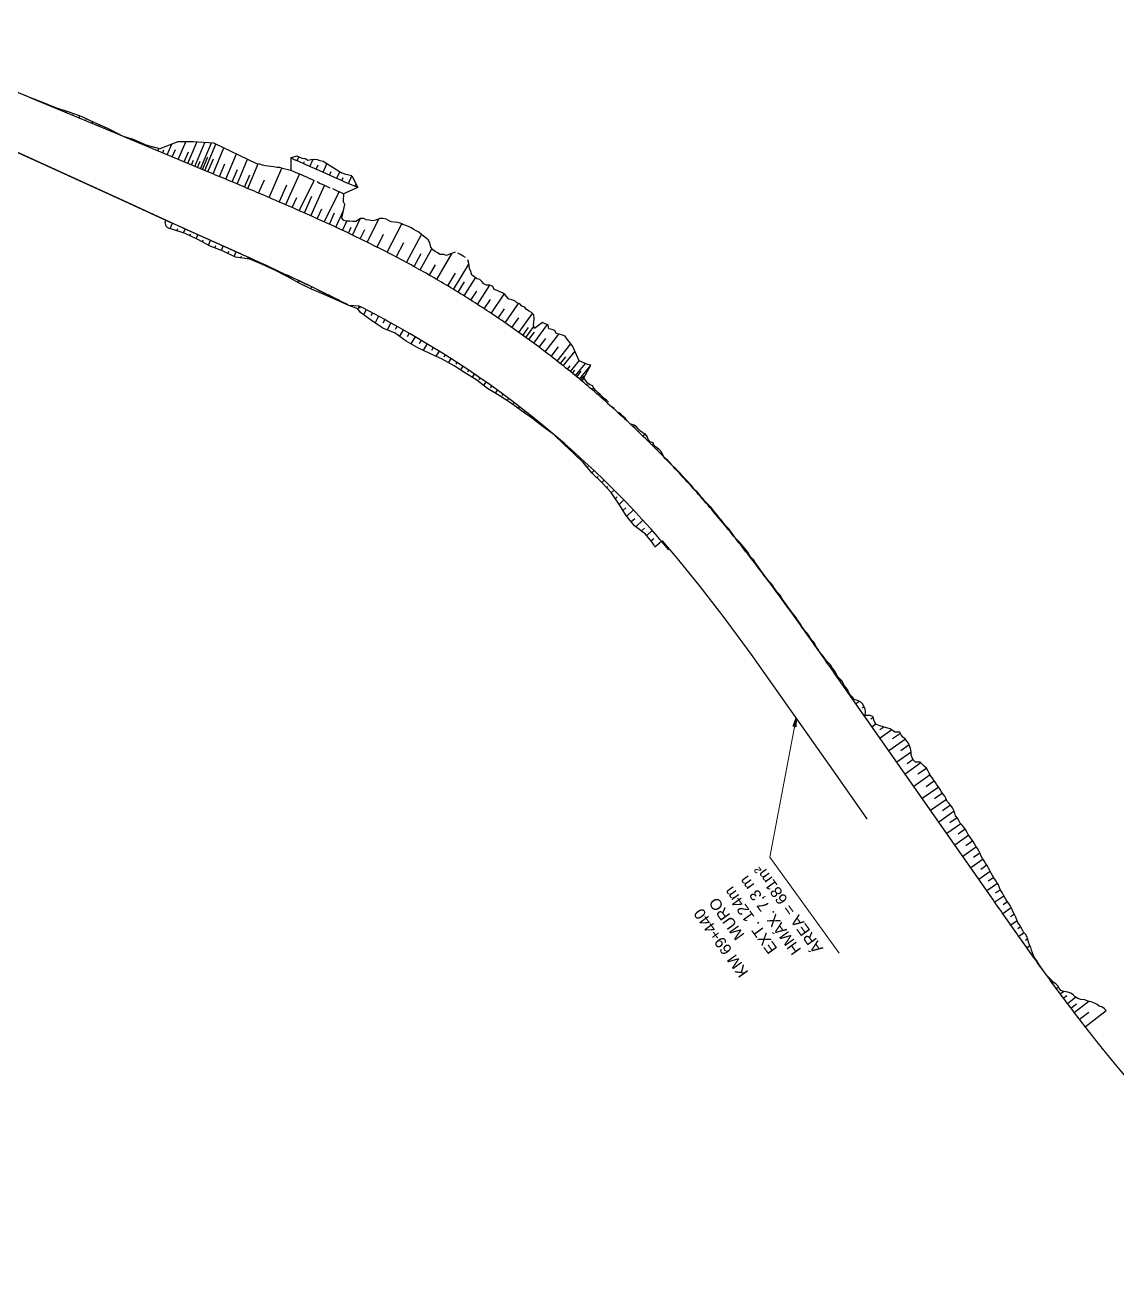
# Model space of a CAD drawing. Header units: metres. Extents: x 288738 to 324331, y 7399322 to 7465117.
# Drawn here: x 303138 to 303528.5, y 7440361.6 to 7440809 of the extents above; entities that cross this region are included whole.
import ezdxf

# ---------------------------------------------------------------- set-up
doc = ezdxf.new("R2010")
doc.units = ezdxf.units.M
doc.header["$LTSCALE"] = 10
for name, color, linetype in [('F-HZ-ATERRO-OFFSET', 110, 'Continuous'), ('F-HZ-ATERRO-TALUDE', 110, 'Continuous'), ('F-HZ-CORREDOR-FEAT', 2, 'Continuous'), ('F-HZ-MUROS', 210, 'Continuous'), ('F-HZ-PIANO-CORTE', 10, 'Continuous'), ('F-HZ-TALUDE', 2, 'Continuous')]:
    doc.layers.add(name, color=color, linetype=linetype)
doc.layers.add('U-HZ-TEXTO-MUROS', color=2, linetype='Continuous', lineweight=0)
doc.styles.add('ARIAL', font='arial.ttf')
doc.styles.add('DIM', font='arial.ttf', dxfattribs={"width": 0.8})
doc.dimstyles.new('U-1_2000', dxfattribs={"dimscale": 2, "dimtxt": 1.5, "dimasz": 0.75, "dimexe": 0.75, "dimexo": 0.75, "dimgap": 0.25, "dimtad": 1, "dimzin": 4, "dimtxsty": 'DIM', "dimblk": 'ARCHTICK', "dimcen": 0.7, "dimdle": 0.75, "dimclrd": 256, "dimclre": 256, "dimclrt": 256, "dimaunit": 1, "dimadec": 3, "dimazin": 2, "dimtfac": 1, "dimtofl": 0, "dimtmove": 0, "dimatfit": 3, "dimldrblk": 'CLOSEDBLANK', "dimfxl": 0, "dimtolj": 1, "dimtzin": 0, "dimlwd": -1, "dimlwe": -1, "dimarcsym": 0})

# ---------------------------------------------------------------- blocks, each defined once
blk = doc.blocks.new('_ArchTick')
at = {"color": 0, "linetype": 'ByBlock', "const_width": 0.15}
blk.add_lwpolyline([(-0.5, -0.5), (0.5, 0.5)], dxfattribs=at)

msp = doc.modelspace()

# ---------------------------------------------------------------- linework, layer by layer
at = {"layer": 'F-HZ-ATERRO-OFFSET', "color": 2, "linetype": 'Continuous', "lineweight": -3}
msp.add_lwpolyline([(303327.226, 7440662.318), (303323.33, 7440665.208), (303319.459, 7440668.116), (303318.654, 7440668.73), (303315.487, 7440670.89), (303311.595, 7440673.755), (303307.516, 7440676.365), (303303.393, 7440678.898), (303299.57, 7440681.841), (303295.488, 7440684.414), (303291.445, 7440687.038), (303287.221, 7440689.378), (303282.799, 7440691.386), (303278.459, 7440693.494), (303274.264, 7440695.826), (303270.379, 7440698.695), (303265.904, 7440700.528), (303265.232, 7440700.935), (303261.891, 7440703.206), (303257.928, 7440706.032), (303257.033, 7440707.398), (303253.816, 7440708.623)], dxfattribs=at)
at = {"layer": 'F-HZ-ATERRO-TALUDE', "linetype": 'Continuous', "lineweight": -3}
for p, q in [((303178.557, 7440766.79), (303178.635, 7440766.976)), ((303192.799, 7440760.848), (303195.436, 7440767.169)), ((303196.238, 7440759.413), (303199.439, 7440767.086)), ((303198.75, 7440758.366), (303202.313, 7440766.907)), ((303200.783, 7440757.518), (303204.639, 7440766.762)), ((303180.863, 7440765.827), (303180.996, 7440766.144)), ((303183.156, 7440764.871), (303183.27, 7440765.145)), ((303185.446, 7440763.916), (303185.793, 7440764.748)), ((303187.211, 7440763.179), (303187.673, 7440764.286)), ((303188.871, 7440762.487), (303190.463, 7440766.303)), ((303190.612, 7440761.76), (303191.74, 7440764.464)), ((303194.928, 7440759.96), (303196.432, 7440763.565)), ((303202.294, 7440756.887), (303206.24, 7440766.346)), ((303205.212, 7440755.67), (303209.095, 7440764.977)), ((303209.786, 7440753.76), (303213.577, 7440762.827)), ((303197.494, 7440758.89), (303198.227, 7440760.647)), ((303199.669, 7440757.982), (303200.591, 7440760.192)), ((303201.473, 7440757.23), (303203.38, 7440761.803)), ((303203.402, 7440756.425), (303205.365, 7440761.13)), ((303207.501, 7440754.715), (303209.427, 7440759.329)), ((303213.87, 7440752.049), (303217.586, 7440760.905)), ((303217.709, 7440750.434), (303221.422, 7440759.238)), ((303225.329, 7440747.197), (303229.824, 7440757.696)), ((303235.269, 7440760.338), (303235.891, 7440761.777)), ((303237.563, 7440759.344), (303237.92, 7440760.165)), ((303239.854, 7440758.344), (303240.896, 7440760.722)), ((303242.143, 7440757.338), (303242.823, 7440758.879)), ((303244.587, 7440756.281), (303245.932, 7440759.281)), ((303212.08, 7440752.8), (303213.972, 7440757.315)), ((303216.479, 7440750.953), (303218.342, 7440755.378)), ((303221.542, 7440748.812), (303223.575, 7440753.599)), ((303231.235, 7440744.748), (303236.116, 7440755.627)), ((303236.114, 7440742.672), (303241.38, 7440753.324)), ((303246.874, 7440755.238), (303247.506, 7440756.534)), ((303249.408, 7440754.089), (303250.514, 7440756.327)), ((303251.266, 7440753.244), (303251.812, 7440754.439)), ((303253.638, 7440752.218), (303254.89, 7440755.008)), ((303228.994, 7440745.749), (303231.657, 7440751.738)), ((303240.157, 7440740.709), (303245.037, 7440751.589)), ((303245.036, 7440738.634), (303250.301, 7440749.286)), ((303255.926, 7440751.176), (303256.356, 7440752.058)), ((303233.617, 7440743.898), (303235.235, 7440747.217)), ((303237.915, 7440741.711), (303240.579, 7440747.699)), ((303242.538, 7440739.859), (303244.156, 7440743.179)), ((303246.836, 7440737.672), (303248.712, 7440741.707)), ((303249.098, 7440736.623), (303251.857, 7440742.541)), ((303251.543, 7440735.477), (303253.102, 7440738.782)), ((303253.62, 7440734.492), (303254.608, 7440736.566)), ((303255.05, 7440733.808), (303257.828, 7440739.595)), ((303257.882, 7440732.438), (303259.5, 7440735.757)), ((303260.38, 7440731.212), (303264.486, 7440739.519)), ((303267.469, 7440727.634), (303272.721, 7440737.817)), ((303263.873, 7440729.467), (303266.215, 7440734.11)), ((303270.75, 7440725.924), (303273.479, 7440731.107)), ((303274.394, 7440723.982), (303279.799, 7440733.998)), ((303277.101, 7440722.507), (303279.667, 7440727.175)), ((303279.245, 7440721.319), (303283.484, 7440728.914)), ((303285.282, 7440717.876), (303290.757, 7440727.276)), ((303282.621, 7440719.412), (303284.748, 7440723.132)), ((303291.236, 7440714.335), (303296.76, 7440723.432)), ((303289.157, 7440715.622), (303291.922, 7440720.123)), ((303295.007, 7440712.015), (303299.059, 7440718.517)), ((303292.928, 7440713.302), (303295.202, 7440717.005)), ((303297.462, 7440710.472), (303299.523, 7440713.721)), ((303299.826, 7440708.961), (303304.255, 7440715.836)), ((303255.046, 7440708.543, 742.392), (303254.88, 7440708.218, 742.149)), ((303302.232, 7440707.397), (303304.408, 7440710.719)), ((303304.745, 7440705.737), (303309.38, 7440712.691)), ((303309.716, 7440702.367), (303314.531, 7440709.35)), ((303257.54, 7440708.382, 742.394), (303257.033, 7440707.398, 741.656)), ((303257.816, 7440708.238, 742.389), (303257.522, 7440707.669, 741.962)), ((303260.029, 7440707.075, 742.349), (303259.059, 7440705.226, 740.956)), ((303262.24, 7440705.907, 742.308), (303261.67, 7440704.838, 741.501)), ((303264.443, 7440704.726, 742.268), (303263.156, 7440702.346, 740.464)), ((303307.232, 7440704.065), (303309.482, 7440707.383)), ((303312.13, 7440700.688), (303314.555, 7440704.146)), ((303314.594, 7440698.946), (303319.447, 7440705.751)), ((303266.643, 7440703.538, 742.227), (303265.93, 7440702.242, 741.241)), ((303268.831, 7440702.329, 742.187), (303267.467, 7440699.888, 740.322)), ((303271.017, 7440701.116, 742.147), (303270.399, 7440700.028, 741.313)), ((303273.193, 7440699.884, 742.107), (303271.87, 7440697.594, 740.343)), ((303316.059, 7440697.896), (303318.064, 7440700.68)), ((303317.144, 7440697.112), (303319.979, 7440701.019)), ((303319.9, 7440695.093), (303324.823, 7440701.752)), ((303275.365, 7440698.646, 742.067), (303274.621, 7440697.379, 741.087)), ((303277.525, 7440697.388, 742.027), (303276.014, 7440694.853, 740.059)), ((303279.682, 7440696.125, 741.987), (303278.932, 7440694.886, 741.021)), ((303318.156, 7440696.375), (303320.147, 7440699.1)), ((303321.832, 7440693.655), (303324.202, 7440696.818)), ((303324.042, 7440691.986), (303328.87, 7440698.332)), ((303281.826, 7440694.839, 741.944), (303280.414, 7440692.544, 740.148)), ((303283.968, 7440693.549, 741.901), (303283.313, 7440692.502, 741.078)), ((303286.093, 7440692.233, 741.859), (303284.939, 7440690.414, 740.423)), ((303288.217, 7440690.914, 741.816), (303287.721, 7440690.145, 741.206)), ((303326.166, 7440690.358), (303328.81, 7440693.783)), ((303328.348, 7440688.661), (303333.202, 7440694.855)), ((303330.5, 7440686.962), (303334.686, 7440692.226)), ((303290.323, 7440689.567, 741.773), (303289.407, 7440688.167, 740.658)), ((303292.427, 7440688.217, 741.731), (303292.005, 7440687.582, 741.223)), ((303294.514, 7440686.84, 741.688), (303293.672, 7440685.592, 740.684)), ((303329.47, 7440687.778), (303331.401, 7440690.222)), ((303331.988, 7440685.772), (303332.938, 7440686.954)), ((303333.041, 7440684.923), (303336.178, 7440688.798)), ((303334.817, 7440683.477), (303338.384, 7440687.831)), ((303336.293, 7440682.261), (303340.15, 7440686.92)), ((303296.598, 7440685.459, 741.645), (303296.181, 7440684.85, 741.153)), ((303298.665, 7440684.053, 741.602), (303297.872, 7440682.912, 740.676)), ((303300.728, 7440682.641, 741.559), (303300.341, 7440682.093, 741.112)), ((303333.763, 7440684.337), (303334.627, 7440685.399)), ((303335.279, 7440683.098), (303336.867, 7440685.029)), ((303336.669, 7440681.949), (303337.818, 7440683.334)), ((303337.163, 7440681.539), (303337.986, 7440682.527)), ((303302.775, 7440681.206, 741.516), (303301.929, 7440680.025, 740.548)), ((303304.817, 7440679.764, 741.473), (303304.38, 7440679.162, 740.978)), ((303306.843, 7440678.3, 741.431), (303306.071, 7440677.253, 740.563)), ((303339.003, 7440679.996), (303339.252, 7440680.292)), ((303340.839, 7440678.436), (303341.393, 7440679.083)), ((303308.863, 7440676.827, 741.388), (303308.529, 7440676.379, 741.015)), ((303310.869, 7440675.335, 741.345), (303310.299, 7440674.584, 740.716)), ((303312.867, 7440673.832, 741.302), (303312.618, 7440673.509, 741.03)), ((303342.715, 7440676.823), (303342.897, 7440677.033)), ((303344.593, 7440675.185), (303344.865, 7440675.495)), ((303314.852, 7440672.311, 741.259), (303314.379, 7440671.706, 740.747)), ((303316.828, 7440670.78, 741.215), (303316.621, 7440670.519, 740.994)), ((303318.793, 7440669.235, 741.172), (303318.482, 7440668.848, 740.841)), ((303348.271, 7440671.914), (303348.316, 7440671.963)), ((303351.958, 7440668.549), (303352.114, 7440668.717)), ((303320.741, 7440667.669, 741.129), (303320.611, 7440667.509, 740.992)), ((303322.682, 7440666.093, 741.086), (303322.479, 7440665.847, 740.874)), ((303355.509, 7440665.223), (303355.92, 7440665.655)), ((303357.296, 7440663.515), (303357.527, 7440663.756)), ((303359.052, 7440661.816), (303359.818, 7440662.603)), ((303360.731, 7440660.171), (303360.865, 7440660.307)), ((303362.379, 7440658.536), (303362.77, 7440658.928)), ((303364.074, 7440656.833), (303364.288, 7440657.045)), ((303365.79, 7440655.087), (303366.036, 7440655.327)), ((303367.485, 7440653.339), (303367.529, 7440653.381)), ((303369.207, 7440651.542), (303369.258, 7440651.591)), ((303503.928, 7440468.102), (303503.998, 7440468.153)), ((303505.39, 7440466.097), (303505.754, 7440466.363)), ((303506.809, 7440464.162), (303507.219, 7440464.464)), ((303508.217, 7440462.252), (303509.36, 7440463.098)), ((303509.331, 7440460.751), (303510.554, 7440461.661)), ((303510.767, 7440458.827), (303513.723, 7440461.041)), ((303512.028, 7440457.148), (303514.033, 7440458.659)), ((303513.198, 7440455.6), (303518.442, 7440459.575)), ((303515.078, 7440453.133), (303518.394, 7440455.673)), ((303517.117, 7440450.485), (303524.649, 7440456.321))]:
    msp.add_line(p, q, dxfattribs=at)
at = {"layer": 'F-HZ-CORREDOR-FEAT', "color": 2, "linetype": 'Continuous', "lineweight": -3}
msp.add_lwpolyline([(303368.234, 7440621.196), (303365.596, 7440624.267), (303365.068, 7440624.875), (303364.256, 7440625.805), (303361.864, 7440628.51), (303358.616, 7440632.105), (303355.32, 7440635.655), (303351.974, 7440639.159), (303348.58, 7440642.615), (303345.137, 7440646.023), (303341.647, 7440649.383), (303338.11, 7440652.692), (303334.527, 7440655.952), (303330.899, 7440659.161), (303327.226, 7440662.318), (303323.509, 7440665.422), (303319.749, 7440668.474), (303318.957, 7440669.106), (303315.946, 7440671.473), (303312.102, 7440674.417), (303308.218, 7440677.307), (303304.293, 7440680.142), (303300.33, 7440682.921), (303296.328, 7440685.643), (303292.288, 7440688.309), (303288.213, 7440690.917), (303284.102, 7440693.469), (303279.957, 7440695.964), (303275.783, 7440698.408), (303271.581, 7440700.802), (303267.354, 7440703.15), (303266.659, 7440703.53), (303263.096, 7440705.454), (303258.807, 7440707.722), (303257.54, 7440708.382), (303253.816, 7440708.623)], dxfattribs=at)
at = {"layer": 'F-HZ-MUROS', "linetype": 'Continuous', "lineweight": -3, "const_width": 0.5}
msp.add_lwpolyline([(303190.332, 7440738.186), (303173.071, 7440746.155), (303127.552, 7440766.918), (303081.343, 7440786.909), (303053.902, 7440800.259)], dxfattribs=at)
at = {"layer": 'F-HZ-MUROS', "linetype": 'Continuous', "lineweight": -3, "const_width": 0.5, "elevation": 737.942}
msp.add_lwpolyline([(303439.164, 7440524.794), (303426.765, 7440542.513), (303397.711, 7440583.726), (303387.931, 7440596.982), (303379.438, 7440607.974), (303371.047, 7440618.329), (303365.825, 7440624.464)], dxfattribs=at)
at = {"layer": 'F-HZ-MUROS', "linetype": 'Continuous', "lineweight": -3, "const_width": 0.5}
msp.add_lwpolyline([(303609.847, 7440361.877, -0.0648655), (303531.228, 7440433.07), (303529.593, 7440435.002), (303527.973, 7440436.94), (303526.362, 7440438.888), (303524.761, 7440440.846), (303523.17, 7440442.814), (303521.587, 7440444.792), (303520.013, 7440446.779), (303518.448, 7440448.774), (303517.114, 7440450.49)], format="xyb", dxfattribs=at)
at = {"layer": 'F-HZ-PIANO-CORTE'}
for p, q in [((303138.766, 7440783.402), (303138.761, 7440783.391)), ((303141.082, 7440782.461), (303141.075, 7440782.445)), ((303143.41, 7440781.549), (303143.375, 7440781.466)), ((303145.734, 7440780.627), (303145.708, 7440780.565)), ((303148.055, 7440779.698), (303147.99, 7440779.541)), ((303150.408, 7440778.843), (303150.353, 7440778.711)), ((303152.781, 7440778.039), (303152.605, 7440777.616)), ((303155.152, 7440777.228), (303155.032, 7440776.941)), ((303157.521, 7440776.414), (303157.219, 7440775.691)), ((303159.822, 7440775.436), (303159.674, 7440775.082)), ((303162.077, 7440774.349), (303161.834, 7440773.766)), ((303164.356, 7440773.319), (303164.249, 7440773.061)), ((303166.651, 7440772.328), (303166.448, 7440771.841)), ((303168.911, 7440771.251), (303168.833, 7440771.065)), ((303171.147, 7440770.117), (303171.063, 7440769.916)), ((303189.875, 7440736.093), (303190.686, 7440738.036)), ((303192.262, 7440735.355), (303192.604, 7440736.176)), ((303194.632, 7440734.561), (303195.214, 7440735.956)), ((303196.921, 7440733.563), (303197.206, 7440734.247)), ((303199.181, 7440732.496), (303199.774, 7440733.914)), ((303201.4, 7440731.344), (303201.725, 7440732.121)), ((303203.604, 7440730.164), (303204.323, 7440731.881)), ((303205.898, 7440729.178), (303206.251, 7440730.019)), ((303208.223, 7440728.259), (303208.888, 7440729.838)), ((303210.5, 7440727.231), (303210.835, 7440728.022)), ((303212.763, 7440726.166), (303213.452, 7440727.788)), ((303215.188, 7440725.641), (303215.432, 7440726.213)), ((303217.66, 7440725.273), (303217.881, 7440725.786)), ((303220.018, 7440724.485), (303220.077, 7440724.622)), ((303222.333, 7440723.54), (303222.411, 7440723.721)), ((303224.601, 7440722.492), (303224.642, 7440722.584)), ((303226.855, 7440721.409), (303226.953, 7440721.632)), ((303229.103, 7440720.315), (303229.161, 7440720.446)), ((303231.349, 7440719.218), (303231.486, 7440719.522)), ((303233.539, 7440718.014), (303233.64, 7440718.236)), ((303235.717, 7440716.786), (303235.996, 7440717.393)), ((303237.947, 7440715.657), (303238.099, 7440715.985)), ((303240.186, 7440714.546), (303240.508, 7440715.231)), ((303242.486, 7440713.566), (303242.621, 7440713.851)), ((303244.793, 7440712.602), (303245.003, 7440713.041)), ((303247.069, 7440711.569), (303247.157, 7440711.749)), ((303249.344, 7440710.531), (303249.484, 7440710.817)), ((303328.434, 7440661.117), (303328.474, 7440661.164)), ((303330.222, 7440659.37), (303330.408, 7440659.582)), ((303332.056, 7440657.671), (303332.172, 7440657.802)), ((303333.905, 7440655.989), (303334.163, 7440656.274)), ((303335.719, 7440654.268), (303335.868, 7440654.432)), ((303337.523, 7440652.538), (303337.869, 7440652.912)), ((303339.137, 7440650.631), (303339.412, 7440650.924)), ((303340.723, 7440648.699), (303341.503, 7440649.518)), ((303342.503, 7440646.945), (303342.907, 7440647.363)), ((303344.3, 7440645.207), (303345.118, 7440646.042)), ((303371.505, 7440649.381), (303371.367, 7440649.252)), ((303373.19, 7440647.533), (303373.13, 7440647.477)), ((303345.993, 7440643.367), (303346.446, 7440643.823)), ((303347.667, 7440641.513), (303348.678, 7440642.516)), ((303374.904, 7440645.711), (303374.759, 7440645.579)), ((303376.582, 7440643.856), (303376.51, 7440643.791)), ((303378.22, 7440641.966), (303378.103, 7440641.862)), ((303349.057, 7440639.434), (303349.731, 7440640.095)), ((303350.444, 7440637.354), (303352.136, 7440638.989)), ((303379.847, 7440640.066), (303379.802, 7440640.026)), ((303381.507, 7440638.195), (303381.397, 7440638.1)), ((303351.805, 7440635.258), (303352.825, 7440636.229)), ((303353.196, 7440633.183), (303355.556, 7440635.4)), ((303354.772, 7440631.242), (303356.021, 7440632.398)), ((303383.278, 7440636.419), (303383.152, 7440636.312)), ((303384.826, 7440634.451), (303384.644, 7440634.298)), ((303386.393, 7440632.501), (303386.321, 7440632.441)), ((303356.441, 7440629.398), (303358.973, 7440631.71)), ((303358.449, 7440627.909), (303359.54, 7440628.892)), ((303360.334, 7440626.295), (303362.288, 7440628.031)), ((303387.928, 7440630.525), (303387.844, 7440630.456)), ((303389.605, 7440628.666), (303389.517, 7440628.594)), ((303361.854, 7440624.31), (303362.903, 7440625.229)), ((303363.284, 7440622.269), (303365.596, 7440624.267)), ((303391.105, 7440626.662), (303391.002, 7440626.58)), ((303392.663, 7440624.706), (303392.614, 7440624.668)), ((303394.375, 7440622.872), (303394.12, 7440622.671)), ((303396.013, 7440620.978), (303395.838, 7440620.841)), ((303397.329, 7440618.832), (303397.198, 7440618.731)), ((303398.978, 7440616.946), (303398.852, 7440616.848)), ((303400.384, 7440614.872), (303400.243, 7440614.765)), ((303401.805, 7440612.811), (303401.779, 7440612.792)), ((303403.314, 7440610.818), (303403.256, 7440610.775)), ((303404.929, 7440608.904), (303404.84, 7440608.837)), ((303406.378, 7440606.865), (303406.238, 7440606.762)), ((303408.01, 7440604.96), (303407.865, 7440604.854)), ((303409.29, 7440602.799), (303409.196, 7440602.73)), ((303410.796, 7440600.802), (303410.731, 7440600.755)), ((303412.272, 7440598.783), (303412.131, 7440598.682)), ((303413.796, 7440596.8), (303413.693, 7440596.726)), ((303415.193, 7440594.725), (303415.045, 7440594.619)), ((303416.531, 7440592.608), (303416.513, 7440592.596)), ((303418.145, 7440590.688), (303417.944, 7440590.545)), ((303419.591, 7440588.648), (303419.49, 7440588.576)), ((303420.954, 7440586.55), (303420.829, 7440586.462)), ((303422.318, 7440584.452), (303422.293, 7440584.435)), ((303423.869, 7440582.487), (303423.704, 7440582.371)), ((303425.453, 7440580.544), (303425.296, 7440580.434)), ((303426.958, 7440578.545), (303426.575, 7440578.277)), ((303428.325, 7440576.45), (303428.167, 7440576.34)), ((303429.875, 7440574.483), (303429.442, 7440574.181)), ((303431.173, 7440572.341), (303431.024, 7440572.237)), ((303432.485, 7440570.208), (303432.309, 7440570.084)), ((303434.053, 7440568.253), (303433.897, 7440568.145)), ((303436.474, 7440566.896), (303435.175, 7440565.988)), ((303438.048, 7440564.946), (303437.328, 7440564.443)), ((303438.495, 7440562.208), (303438.042, 7440561.891)), ((303441.384, 7440561.178), (303440.43, 7440560.51)), ((303442.39, 7440558.831), (303440.909, 7440557.795)), ((303445.151, 7440557.712), (303443.747, 7440556.729)), ((303448.019, 7440556.668), (303443.776, 7440553.698)), ((303452.835, 7440553.4), (303446.894, 7440549.242)), ((303451.039, 7440555.462), (303448.187, 7440553.466)), ((303454.872, 7440548.723), (303449.76, 7440545.146)), ((303454.195, 7440551.3), (303451.261, 7440549.247)), ((303458.42, 7440544.86), (303452.741, 7440540.886)), ((303455.655, 7440546.098), (303453.453, 7440544.557)), ((303460.377, 7440542.934), (303457.333, 7440540.804)), ((303461.737, 7440540.59), (303455.837, 7440536.462)), ((303463.241, 7440538.454), (303460.288, 7440536.387)), ((303464.767, 7440536.233), (303458.88, 7440532.113)), ((303466.148, 7440534.03), (303463.258, 7440532.008)), ((303467.531, 7440531.828), (303461.858, 7440527.858)), ((303468.992, 7440529.745), (303466.154, 7440527.759)), ((303470.333, 7440527.579), (303464.775, 7440523.689)), ((303471.357, 7440525.244), (303468.783, 7440523.443)), ((303472.678, 7440523.117), (303467.642, 7440519.593)), ((303474.276, 7440521.184), (303471.675, 7440519.364)), ((303475.538, 7440519.015), (303470.508, 7440515.496)), ((303476.943, 7440516.947), (303474.442, 7440515.197)), ((303478.245, 7440514.807), (303473.375, 7440511.399)), ((303479.514, 7440512.644), (303477.161, 7440510.997)), ((303480.653, 7440510.389), (303476.242, 7440507.303)), ((303481.987, 7440508.272), (303479.831, 7440506.763)), ((303483.165, 7440506.045), (303479.108, 7440503.206)), ((303484.423, 7440503.874), (303482.482, 7440502.516)), ((303485.775, 7440501.769), (303481.975, 7440499.11)), ((303486.812, 7440499.443), (303485.11, 7440498.252)), ((303488.049, 7440497.257), (303484.842, 7440495.013)), ((303489.391, 7440495.146), (303487.833, 7440494.056)), ((303490.715, 7440493.024), (303487.711, 7440490.918)), ((303491.814, 7440490.743), (303490.48, 7440489.807)), ((303492.862, 7440488.427), (303490.582, 7440486.825)), ((303494.063, 7440486.218), (303493.042, 7440485.499)), ((303495.333, 7440484.058), (303493.461, 7440482.737)), ((303496.605, 7440481.9), (303495.755, 7440481.298)), ((303497.405, 7440479.406), (303496.351, 7440478.656)), ((303498.265, 7440476.951), (303498.033, 7440476.785)), ((303499.397, 7440474.688), (303499.253, 7440474.585)), ((303500.748, 7440472.58), (303500.729, 7440472.567)), ((303502.173, 7440470.526), (303502.172, 7440470.525))]:
    msp.add_line(p, q, dxfattribs=at)
at = {"layer": 'F-HZ-TALUDE', "linetype": 'Continuous', "lineweight": -3}
msp.add_line((303348.723, 7440671.669), (303347.886, 7440672.273), dxfattribs=at)
for points in [[(303172.043, 7440769.663), (303167.571, 7440771.931), (303162.98, 7440773.914), (303158.47, 7440776.087), (303153.732, 7440777.717), (303148.985, 7440779.326), (303144.343, 7440781.184), (303139.686, 7440783.007), (303135.095, 7440784.978), (303130.518, 7440786.968), (303125.923, 7440788.9), (303121.447, 7440791.102), (303117.141, 7440793.683), (303112.784, 7440796.123), (303108.083, 7440797.745), (303104.099, 7440800.989), (303099.971, 7440803.865), (303096.87, 7440808.969)], [(303176.602, 7440767.605), (303141.028, 7440782.445), (303138.051, 7440783.687), (303135.076, 7440784.929)], [(303346.351, 7440673.633), (303345.583, 7440674.313), (303344.814, 7440674.992), (303344.043, 7440675.668), (303343.27, 7440676.342), (303342.495, 7440677.014), (303341.718, 7440677.684), (303340.939, 7440678.351), (303340.159, 7440679.017), (303339.377, 7440679.68), (303338.593, 7440680.342), (303337.807, 7440681.001), (303337.02, 7440681.658), (303336.23, 7440682.313), (303335.439, 7440682.966), (303334.647, 7440683.617), (303333.852, 7440684.265), (303333.056, 7440684.912), (303332.258, 7440685.556), (303331.458, 7440686.198), (303330.656, 7440686.838), (303329.853, 7440687.476), (303329.048, 7440688.112), (303328.241, 7440688.745), (303327.433, 7440689.376), (303326.623, 7440690.006), (303325.811, 7440690.632), (303324.998, 7440691.257), (303324.182, 7440691.88), (303323.366, 7440692.5), (303322.547, 7440693.118), (303321.727, 7440693.734), (303320.905, 7440694.347), (303320.081, 7440694.959), (303319.256, 7440695.568), (303318.429, 7440696.175), (303317.601, 7440696.78), (303316.771, 7440697.382), (303315.939, 7440697.982), (303315.106, 7440698.58), (303314.271, 7440699.176), (303313.434, 7440699.77), (303312.596, 7440700.361), (303311.757, 7440700.95), (303310.915, 7440701.537), (303310.072, 7440702.121), (303309.228, 7440702.703), (303308.382, 7440703.283), (303307.534, 7440703.86), (303306.685, 7440704.436), (303305.834, 7440705.009), (303304.982, 7440705.579), (303304.128, 7440706.148), (303303.273, 7440706.714), (303302.416, 7440707.277), (303301.558, 7440707.839), (303300.698, 7440708.398), (303299.836, 7440708.955), (303298.973, 7440709.509), (303298.109, 7440710.061), (303297.243, 7440710.611), (303296.376, 7440711.158), (303295.507, 7440711.703), (303294.636, 7440712.246), (303293.765, 7440712.786), (303292.891, 7440713.324), (303292.017, 7440713.86), (303291.141, 7440714.393), (303290.263, 7440714.924), (303289.384, 7440715.453), (303288.504, 7440715.979), (303287.622, 7440716.503), (303286.738, 7440717.024), (303285.854, 7440717.543), (303284.968, 7440718.06), (303284.08, 7440718.574), (303283.191, 7440719.086), (303282.301, 7440719.595), (303281.409, 7440720.102), (303280.516, 7440720.607), (303279.622, 7440721.109), (303278.726, 7440721.609), (303277.829, 7440722.106), (303276.931, 7440722.601), (303276.032, 7440723.093), (303275.132, 7440723.583), (303274.231, 7440724.07), (303273.329, 7440724.555), (303272.426, 7440725.037), (303271.522, 7440725.517), (303270.617, 7440725.995), (303269.711, 7440726.47), (303268.804, 7440726.942), (303267.896, 7440727.413), (303267.469, 7440727.634), (303266.987, 7440727.88), (303266.078, 7440728.347), (303265.169, 7440728.811), (303263.347, 7440729.733), (303262.434, 7440730.19), (303261.521, 7440730.645), (303260.608, 7440731.099), (303258.779, 7440732), (303257.863, 7440732.447), (303256.031, 7440733.337), (303255.113, 7440733.777), (303254.196, 7440734.217), (303253.278, 7440734.655), (303251.44, 7440735.526), (303250.52, 7440735.958), (303249.599, 7440736.389), (303248.679, 7440736.819), (303246.836, 7440737.672), (303245.914, 7440738.096), (303244.992, 7440738.519), (303244.07, 7440738.941), (303242.224, 7440739.779), (303241.3, 7440740.196), (303239.453, 7440741.026), (303238.528, 7440741.438), (303237.603, 7440741.849), (303236.679, 7440742.26), (303234.829, 7440743.077), (303233.903, 7440743.483), (303232.978, 7440743.888), (303232.052, 7440744.293), (303230.201, 7440745.098), (303229.275, 7440745.499), (303227.423, 7440746.299), (303226.496, 7440746.696), (303225.57, 7440747.094), (303224.644, 7440747.49), (303222.792, 7440748.281), (303221.865, 7440748.675), (303220.939, 7440749.068), (303220.013, 7440749.461), (303218.161, 7440750.244), (303217.235, 7440750.634), (303216.309, 7440751.024), (303215.384, 7440751.414), (303213.533, 7440752.191), (303212.607, 7440752.579), (303210.757, 7440753.354), (303209.833, 7440753.74), (303208.908, 7440754.127), (303207.984, 7440754.513), (303206.136, 7440755.284), (303205.212, 7440755.67), (303204.289, 7440756.055), (303203.366, 7440756.44), (303171.987, 7440769.53)], [(303232.102, 7440757.169), (303231.058, 7440757.319), (303230.079, 7440757.617), (303229.103, 7440757.919), (303228.045, 7440758.029), (303227.02, 7440758.211), (303225.974, 7440758.343), (303224.926, 7440758.466), (303223.887, 7440758.608), (303222.897, 7440758.863), (303221.926, 7440759.161), (303220.896, 7440759.318), (303205.483, 7440766.709), (303198.091, 7440767.171), (303192.672, 7440767.167), (303186.198, 7440764.635), (303181.345, 7440765.988), (303176.777, 7440768.027)], [(303243.157, 7440756.89), (303242.215, 7440757.306), (303241.273, 7440757.722), (303240.331, 7440758.135), (303239.389, 7440758.547), (303238.449, 7440758.959), (303237.508, 7440759.368), (303236.567, 7440759.777), (303235.627, 7440760.184), (303234.688, 7440760.59)], [(303244.597, 7440760.141), (303243.578, 7440760.395), (303242.597, 7440760.73), (303241.489, 7440760.776), (303240.318, 7440760.67), (303239.11, 7440760.475), (303238.225, 7440761.018), (303237.164, 7440761.152), (303236.238, 7440761.595), (303235.328, 7440762.073)], [(303241.538, 7440753.232), (303240.599, 7440753.646), (303239.662, 7440754.06), (303238.724, 7440754.472), (303237.787, 7440754.883), (303236.85, 7440755.292), (303235.912, 7440755.7), (303234.976, 7440756.107), (303234.039, 7440756.513), (303233.103, 7440756.917)], [(303253.539, 7440752.201), (303252.594, 7440752.635), (303251.649, 7440753.068), (303250.705, 7440753.5), (303249.761, 7440753.929)], [(303254.838, 7440755.018), (303253.778, 7440755.214), (303252.766, 7440755.509), (303251.761, 7440755.816), (303250.773, 7440756.159)], [(303247.121, 7440750.607), (303246.174, 7440751.012), (303245.261, 7440751.492), (303244.317, 7440751.9), (303243.35, 7440752.254), (303242.462, 7440752.784)], [(303251.863, 7440748.569), (303250.924, 7440749.001), (303249.985, 7440749.431), (303249.047, 7440749.861), (303248.107, 7440750.287)], [(303291.799, 7440727.708), (303290.186, 7440727.038), (303288.674, 7440726.527), (303287.672, 7440726.892), (303286.428, 7440726.83), (303285.557, 7440727.419), (303284.635, 7440727.918), (303283.785, 7440728.547), (303283.07, 7440729.419), (303282.76, 7440731.028), (303282.111, 7440732.033), (303281.309, 7440732.764), (303280.486, 7440733.455), (303279.647, 7440734.118), (303278.803, 7440734.773), (303277.907, 7440735.331), (303276.984, 7440735.837), (303276.075, 7440736.366), (303275.161, 7440736.888), (303274.156, 7440737.233), (303273.128, 7440737.53), (303272.721, 7440737.817), (303272.191, 7440738), (303271.173, 7440738.31), (303270.074, 7440738.459), (303268.958, 7440738.566), (303268.011, 7440739.007), (303267.091, 7440739.498), (303266.025, 7440739.696), (303264.847, 7440739.662), (303263.407, 7440739.091), (303262.166, 7440738.912), (303261.096, 7440739.08), (303260.03, 7440739.248), (303259.14, 7440739.778), (303257.941, 7440739.665), (303256.317, 7440738.655), (303255.17, 7440738.633), (303254.071, 7440738.707), (303252.979, 7440738.792), (303251.971, 7440739.05), (303251.238, 7440739.896), (303252.377, 7440744.769), (303251.78, 7440745.928)], [(303253.816, 7440708.623), (303244.918, 7440712.55), (303240.417, 7440714.432), (303236.04, 7440716.603), (303231.758, 7440719.018), (303227.342, 7440721.175), (303222.901, 7440723.309), (303218.329, 7440725.173), (303213.273, 7440725.926), (303208.787, 7440728.036), (303204.166, 7440729.863), (303199.757, 7440732.224), (303195.238, 7440734.358), (303190.485, 7440735.951), (303189.496, 7440736.182)], [(303253.816, 7440708.623), (303253.816, 7440708.623), (303253.816, 7440708.623), (303253.816, 7440708.623), (303253.816, 7440708.623), (303249.484, 7440710.817), (303245.125, 7440712.982), (303240.74, 7440715.119), (303236.331, 7440717.235), (303231.898, 7440719.33), (303227.444, 7440721.406), (303222.969, 7440723.466), (303218.477, 7440725.517), (303213.968, 7440727.557), (303209.442, 7440729.59), (303204.904, 7440731.621), (303200.354, 7440733.655), (303195.793, 7440735.69), (303191.246, 7440737.777), (303190.337, 7440738.197)], [(303222.072, 7440723.877), (303221.175, 7440724.288), (303220.276, 7440724.698), (303219.377, 7440725.107), (303218.477, 7440725.517), (303217.577, 7440725.925), (303216.675, 7440726.334), (303215.774, 7440726.742), (303214.871, 7440727.149), (303213.968, 7440727.557), (303213.064, 7440727.964), (303212.159, 7440728.371), (303211.254, 7440728.777), (303210.349, 7440729.183), (303209.442, 7440729.59), (303208.536, 7440729.996), (303207.628, 7440730.402), (303206.721, 7440730.808), (303205.813, 7440731.215), (303204.904, 7440731.621), (303203.995, 7440732.028), (303203.086, 7440732.434), (303202.176, 7440732.841), (303201.265, 7440733.248), (303200.354, 7440733.655), (303199.443, 7440734.061), (303198.531, 7440734.468), (303195.793, 7440735.69), (303194.88, 7440736.098), (303190.337, 7440738.197)], [(303295.554, 7440725.745), (303294.645, 7440726.288), (303293.736, 7440726.828), (303292.824, 7440727.366)], [(303346.652, 7440673.972), (303345.962, 7440674.742), (303345.074, 7440675.287), (303344.344, 7440676.012), (303343.624, 7440676.749), (303342.864, 7440677.44), (303342.183, 7440678.224), (303341.467, 7440678.968), (303340.888, 7440679.874), (303339.918, 7440680.32), (303339.047, 7440680.881), (303338.481, 7440681.806), (303337.876, 7440682.687), (303340.348, 7440687.289), (303339.156, 7440687.481), (303336.214, 7440688.813), (303333.817, 7440694.168), (303333.108, 7440694.96), (303332.496, 7440695.879), (303331.755, 7440696.633), (303331.218, 7440697.654), (303330.16, 7440697.998), (303329.05, 7440698.271), (303328.003, 7440698.624), (303327.433, 7440699.606), (303326.446, 7440700.036), (303325.29, 7440700.237), (303325.041, 7440701.658), (303324.053, 7440702.083), (303323.096, 7440702.55), (303320.213, 7440700.368), (303319.787, 7440701.55), (303320.117, 7440703.788), (303319.912, 7440705.297), (303319.152, 7440706.037), (303318.262, 7440706.594), (303317.336, 7440707.099), (303316.694, 7440708.01), (303315.681, 7440708.39), (303314.983, 7440709.224), (303313.915, 7440709.522), (303313.139, 7440710.245), (303312.115, 7440710.603), (303311.036, 7440710.878), (303310.356, 7440711.742), (303309.61, 7440712.512), (303308.779, 7440713.155), (303307.739, 7440713.483), (303306.802, 7440713.964), (303305.783, 7440714.319), (303305.236, 7440715.399), (303304.27, 7440715.835), (303303.061, 7440715.89), (303302.112, 7440716.348), (303301.403, 7440717.183), (303300.609, 7440717.887), (303299.514, 7440718.11), (303298.723, 7440718.818), (303297.84, 7440719.382), (303297.461, 7440720.765), (303296.893, 7440721.848), (303296.744, 7440723.627), (303296.293, 7440724.922)], [(303346.351, 7440673.633), (303347.117, 7440672.951), (303347.881, 7440672.266), (303348.643, 7440671.58), (303349.403, 7440670.891), (303350.161, 7440670.201), (303350.918, 7440669.508), (303351.673, 7440668.814), (303352.425, 7440668.117), (303353.176, 7440667.418)], [(303353.229, 7440667.475), (303352.595, 7440668.299), (303351.82, 7440668.973), (303351.036, 7440669.637), (303350.237, 7440670.284)], [(303501.885, 7440470.922), (303501.306, 7440471.726), (303500.726, 7440472.53), (303500.148, 7440473.336), (303499.569, 7440474.142), (303498.992, 7440474.949), (303498.415, 7440475.757), (303497.838, 7440476.565), (303497.262, 7440477.374), (303496.686, 7440478.184), (303496.111, 7440478.994), (303495.535, 7440479.805), (303494.96, 7440480.616), (303494.386, 7440481.428), (303493.811, 7440482.241), (303493.237, 7440483.053), (303492.663, 7440483.867), (303492.09, 7440484.681), (303491.516, 7440485.496), (303490.943, 7440486.311), (303490.37, 7440487.126), (303489.798, 7440487.942), (303489.225, 7440488.758), (303488.652, 7440489.575), (303488.079, 7440490.392), (303487.506, 7440491.209), (303486.933, 7440492.027), (303486.36, 7440492.845), (303485.787, 7440493.663), (303485.214, 7440494.481), (303484.641, 7440495.3), (303484.068, 7440496.119), (303483.494, 7440496.939), (303429.027, 7440574.774), (303428.454, 7440575.593), (303427.88, 7440576.413), (303427.306, 7440577.233), (303426.732, 7440578.052), (303426.157, 7440578.873), (303425.582, 7440579.693), (303425.007, 7440580.513), (303424.432, 7440581.334), (303423.856, 7440582.155), (303423.28, 7440582.976), (303422.703, 7440583.797), (303422.127, 7440584.618), (303421.549, 7440585.44), (303420.971, 7440586.261), (303420.392, 7440587.082), (303419.813, 7440587.903), (303419.233, 7440588.724), (303418.652, 7440589.545), (303418.071, 7440590.366), (303417.489, 7440591.186), (303416.906, 7440592.007), (303416.322, 7440592.827), (303415.738, 7440593.647), (303415.153, 7440594.468), (303414.567, 7440595.288), (303413.981, 7440596.108), (303413.393, 7440596.927), (303412.804, 7440597.746), (303412.215, 7440598.565), (303411.624, 7440599.384), (303411.032, 7440600.202), (303410.44, 7440601.02), (303409.846, 7440601.837), (303409.251, 7440602.654), (303408.655, 7440603.471), (303408.058, 7440604.287), (303407.46, 7440605.103), (303406.86, 7440605.918), (303406.26, 7440606.733), (303405.658, 7440607.547), (303405.055, 7440608.361), (303404.451, 7440609.174), (303403.845, 7440609.987), (303403.238, 7440610.799), (303402.629, 7440611.61), (303402.019, 7440612.421), (303401.407, 7440613.231), (303400.795, 7440614.04), (303400.18, 7440614.848), (303399.564, 7440615.656), (303398.947, 7440616.463), (303398.327, 7440617.269), (303397.707, 7440618.074), (303397.084, 7440618.878), (303396.461, 7440619.682), (303395.835, 7440620.485), (303395.208, 7440621.287), (303394.579, 7440622.088), (303393.949, 7440622.888), (303393.316, 7440623.686), (303392.682, 7440624.484), (303392.046, 7440625.281), (303391.408, 7440626.076), (303390.768, 7440626.871), (303390.126, 7440627.664), (303389.482, 7440628.457), (303388.837, 7440629.248), (303388.189, 7440630.037), (303387.539, 7440630.826), (303386.888, 7440631.613), (303386.234, 7440632.399), (303385.579, 7440633.184), (303384.922, 7440633.968), (303384.262, 7440634.75), (303383.6, 7440635.531), (303382.936, 7440636.31), (303382.27, 7440637.088), (303381.601, 7440637.864), (303380.931, 7440638.639), (303380.258, 7440639.412), (303379.583, 7440640.184), (303378.906, 7440640.954), (303378.226, 7440641.723), (303377.545, 7440642.489), (303376.861, 7440643.254), (303376.175, 7440644.017), (303375.488, 7440644.778), (303374.798, 7440645.537), (303374.106, 7440646.294), (303373.412, 7440647.05), (303372.717, 7440647.803), (303372.019, 7440648.555), (303371.319, 7440649.304), (303370.617, 7440650.052), (303369.913, 7440650.798), (303369.207, 7440651.542), (303368.499, 7440652.284), (303367.789, 7440653.025), (303367.077, 7440653.763), (303366.363, 7440654.499), (303365.647, 7440655.234), (303364.929, 7440655.966), (303364.209, 7440656.697), (303363.487, 7440657.425), (303362.763, 7440658.152), (303362.037, 7440658.877), (303361.309, 7440659.599), (303360.58, 7440660.32), (303359.848, 7440661.039), (303359.114, 7440661.756), (303358.379, 7440662.47), (303357.641, 7440663.183), (303356.902, 7440663.894), (303356.161, 7440664.603), (303355.417, 7440665.31), (303354.672, 7440666.015), (303353.925, 7440666.717), (303353.176, 7440667.418)], [(303369.258, 7440651.591), (303368.6, 7440652.382), (303367.931, 7440653.162), (303367.088, 7440653.774), (303366.391, 7440654.527), (303365.947, 7440655.527), (303365.407, 7440656.436), (303364.665, 7440657.147), (303363.8, 7440657.736), (303362.959, 7440658.348), (303362.602, 7440659.444), (303361.525, 7440659.817), (303360.862, 7440660.607), (303360.484, 7440661.688), (303359.897, 7440662.559), (303358.963, 7440663.073), (303358.096, 7440663.655), (303357.373, 7440664.386), (303356.699, 7440665.168), (303355.81, 7440665.724), (303354.72, 7440666.066)], [(303502.466, 7440470.118), (303501.888, 7440470.923), (303501.323, 7440471.738), (303500.762, 7440472.556), (303500.262, 7440473.418), (303499.709, 7440474.242), (303499.139, 7440475.055), (303498.705, 7440475.964), (303498.286, 7440476.885), (303497.972, 7440477.88), (303497.66, 7440478.876), (303497.223, 7440479.784), (303496.934, 7440480.797), (303496.647, 7440481.811), (303496.22, 7440482.726), (303495.78, 7440483.631), (303495.047, 7440484.331), (303494.6, 7440485.232), (303494.121, 7440486.112), (303493.644, 7440486.993), (303493.092, 7440487.822), (303492.727, 7440488.782), (303492.289, 7440489.691), (303491.874, 7440490.617), (303491.435, 7440491.527), (303490.998, 7440492.438), (303490.559, 7440493.348), (303490.033, 7440494.198), (303489.473, 7440495.024), (303488.912, 7440495.851), (303488.364, 7440496.686), (303487.878, 7440497.566), (303487.443, 7440498.482), (303486.874, 7440499.304), (303486.46, 7440500.234), (303486.124, 7440501.22), (303485.587, 7440502.065), (303485.039, 7440502.902), (303484.501, 7440503.746), (303483.979, 7440504.601), (303483.471, 7440505.466), (303483.001, 7440506.357), (303482.539, 7440507.255), (303482.073, 7440508.149), (303481.499, 7440508.968), (303481.018, 7440509.852), (303480.456, 7440510.679), (303479.958, 7440511.552), (303479.574, 7440512.503), (303479.171, 7440513.442), (303478.634, 7440514.286), (303478.035, 7440515.088), (303477.529, 7440515.954), (303477.027, 7440516.824), (303476.462, 7440517.649), (303475.899, 7440518.475), (303475.343, 7440519.307), (303474.856, 7440520.186), (303474.365, 7440521.064), (303473.765, 7440521.864), (303473.117, 7440522.631), (303472.442, 7440523.379), (303471.921, 7440524.235), (303471.454, 7440525.129), (303470.812, 7440525.9), (303470.574, 7440526.954), (303470.203, 7440527.915), (303469.671, 7440528.763), (303469.11, 7440529.591), (303468.503, 7440530.387), (303467.811, 7440531.123), (303467.432, 7440532.079), (303466.932, 7440532.949), (303466.349, 7440533.762), (303465.748, 7440534.562), (303465.237, 7440535.425), (303464.733, 7440536.292), (303464.137, 7440537.096), (303463.591, 7440537.935), (303463.032, 7440538.764), (303462.47, 7440539.591), (303461.877, 7440540.396), (303461.737, 7440540.59), (303461.38, 7440541.269), (303460.896, 7440542.151), (303460.344, 7440542.985), (303459.605, 7440543.689), (303458.895, 7440544.413), (303458.151, 7440545.113), (303456.46, 7440545.15), (303455.783, 7440545.896), (303455.247, 7440546.742), (303454.928, 7440547.739), (303454.861, 7440548.913), (303454.665, 7440549.996), (303454.335, 7440550.986), (303453.921, 7440551.917), (303453.335, 7440552.727), (303452.738, 7440553.53), (303451.892, 7440554.158), (303451.283, 7440554.953), (303450.845, 7440555.867), (303449.189, 7440555.928), (303448.257, 7440556.496), (303447.398, 7440557.116), (303446.143, 7440557.459), (303444.865, 7440557.785), (303443.723, 7440558.206), (303442.57, 7440558.62), (303441.919, 7440559.385), (303441.522, 7440560.327), (303441.344, 7440561.423), (303440.215, 7440561.854), (303438.453, 7440561.841), (303438.605, 7440563.168), (303438.409, 7440564.252), (303437.943, 7440565.146), (303437.485, 7440566.046), (303436.751, 7440566.753), (303435.748, 7440567.272), (303434.528, 7440567.639), (303433.916, 7440568.43), (303433.231, 7440569.172), (303432.589, 7440569.943), (303432.213, 7440570.901), (303431.611, 7440571.7), (303431.046, 7440572.525), (303430.566, 7440573.41), (303430.07, 7440574.283), (303429.363, 7440575.009), (303428.623, 7440575.712), (303428.239, 7440576.664), (303427.68, 7440577.494), (303427.106, 7440578.314), (303426.566, 7440579.159), (303426.004, 7440579.988), (303425.288, 7440580.71), (303424.602, 7440581.454), (303424.022, 7440582.272), (303423.441, 7440583.089), (303422.801, 7440583.866), (303422.161, 7440584.642), (303421.592, 7440585.47), (303421.072, 7440586.332), (303420.592, 7440587.223), (303420.049, 7440588.07), (303419.424, 7440588.859), (303418.82, 7440589.664), (303418.279, 7440590.513), (303417.665, 7440591.312), (303416.94, 7440592.031), (303416.358, 7440592.853), (303415.85, 7440593.727), (303415.296, 7440594.57), (303414.738, 7440595.41), (303414.173, 7440596.245), (303413.606, 7440597.08), (303412.933, 7440597.839), (303412.356, 7440598.667), (303411.764, 7440599.485), (303411.179, 7440600.308), (303410.56, 7440601.107), (303409.927, 7440601.896), (303409.338, 7440602.718), (303408.82, 7440603.591), (303408.355, 7440604.504), (303407.744, 7440605.311), (303407.032, 7440606.044), (303406.398, 7440606.835), (303405.835, 7440607.678), (303405.264, 7440608.517), (303404.599, 7440609.285), (303403.926, 7440610.048), (303403.296, 7440610.842), (303402.642, 7440611.62), (303402.054, 7440612.447), (303401.48, 7440613.285), (303400.906, 7440614.125), (303400.324, 7440614.957), (303399.734, 7440615.786), (303399.173, 7440616.637), (303398.629, 7440617.501), (303397.822, 7440618.163), (303397.219, 7440618.983), (303396.744, 7440619.902), (303396.187, 7440620.759), (303395.554, 7440621.558), (303394.854, 7440622.304), (303394.196, 7440623.083), (303393.504, 7440623.836), (303392.79, 7440624.57), (303392.092, 7440625.318), (303391.445, 7440626.107), (303390.908, 7440626.984), (303390.275, 7440627.785), (303389.663, 7440628.603), (303388.97, 7440629.356), (303388.253, 7440630.09), (303387.641, 7440630.91), (303387.088, 7440631.78), (303386.376, 7440632.518), (303385.759, 7440633.336), (303385.095, 7440634.114), (303384.456, 7440634.914), (303383.828, 7440635.724), (303383.192, 7440636.529), (303382.474, 7440637.263), (303381.713, 7440637.96), (303381.036, 7440638.73), (303380.355, 7440639.497), (303379.672, 7440640.262), (303379.038, 7440641.071), (303378.36, 7440641.842), (303377.585, 7440642.526), (303376.982, 7440643.362), (303376.336, 7440644.162), (303375.663, 7440644.937), (303374.945, 7440645.67), (303374.227, 7440646.405), (303373.527, 7440647.155), (303372.844, 7440647.921), (303372.16, 7440648.687), (303371.456, 7440649.433), (303370.721, 7440650.15), (303369.925, 7440650.81)], [(303517.178, 7440450.406), (303517.117, 7440450.485), (303516.628, 7440451.117), (303516.027, 7440451.897), (303515.427, 7440452.677), (303514.829, 7440453.459), (303514.231, 7440454.242), (303513.634, 7440455.026), (303513.038, 7440455.811), (303512.443, 7440456.598), (303511.849, 7440457.385), (303511.257, 7440458.174), (303510.665, 7440458.963), (303510.074, 7440459.754), (303509.484, 7440460.545), (303508.895, 7440461.338), (303508.306, 7440462.132), (303507.719, 7440462.926), (303507.133, 7440463.722), (303506.547, 7440464.519), (303505.962, 7440465.316), (303505.378, 7440466.114), (303504.794, 7440466.914), (303504.211, 7440467.713), (303503.628, 7440468.514), (303503.047, 7440469.316), (303502.466, 7440470.118), (303501.885, 7440470.922)], [(303524.649, 7440456.321), (303524.076, 7440456.871), (303523.323, 7440457.514), (303522.164, 7440457.846), (303521.386, 7440458.473), (303520.422, 7440458.961), (303519.337, 7440459.36), (303518.112, 7440459.654), (303517.055, 7440460.08), (303515.6, 7440460.209), (303514.496, 7440460.605), (303513.562, 7440461.132), (303512.881, 7440461.849), (303512.057, 7440462.46), (303510.981, 7440462.887), (303509.517, 7440463.028), (303508.481, 7440463.489), (303507.891, 7440464.28), (303507.416, 7440465.157), (303506.6, 7440465.784), (303505.735, 7440466.376), (303505.11, 7440467.144), (303504.399, 7440467.85), (303503.715, 7440468.577), (303503.079, 7440469.339)]]:
    msp.add_lwpolyline(points, dxfattribs=at)
at = {"layer": 'F-HZ-TALUDE'}
for points in [[(303172.043, 7440769.663), (303173.517, 7440768.934)], [(303176.777, 7440768.027), (303173.517, 7440768.934)], [(303233.006, 7440761.408), (303233.006, 7440756.917), (303232.102, 7440757.169)], [(303235.328, 7440762.073), (303233.006, 7440761.408), (303234.688, 7440760.59)], [(303250.773, 7440756.159), (303244.597, 7440760.141)], [(303249.761, 7440753.929), (303243.234, 7440756.89)], [(303254.838, 7440755.018), (303256.993, 7440750.817), (303253.539, 7440752.201)], [(303256.993, 7440750.817), (303251.863, 7440748.569), (303251.78, 7440745.928)]]:
    msp.add_lwpolyline(points, dxfattribs=at)
msp.add_lwpolyline([(303189.496, 7440736.182, -0.4235662), (303188.35, 7440739.101, 22.874494)], format="xyb", dxfattribs=at)
at = {"layer": 'F-HZ-TALUDE', "linetype": 'Continuous', "lineweight": -3}
msp.add_lwpolyline([(303253.816, 7440708.623, 0.0005267), (303252.792, 7440709.145, 0.0037973), (303244.544, 7440713.267, 0.0033291), (303235.026, 7440717.854, 0.0023789), (303227.043, 7440721.591, 0.0019052), (303216.989, 7440726.192, 0.0009521), (303210.941, 7440728.918, 0.0004765), (303198.779, 7440734.358), (303194.904, 7440736.087), (303190.337, 7440738.197)], format="xyb", dxfattribs=at)
at = {"layer": 'F-HZ-TALUDE', "color": 2, "linetype": 'Continuous', "lineweight": -3}
msp.add_lwpolyline([(303363.284, 7440622.269), (303362.894, 7440622.989), (303362.131, 7440623.949), (303359.946, 7440626.8), (303356.01, 7440629.717), (303352.978, 7440633.451), (303350.314, 7440637.553), (303347.589, 7440641.63), (303344.319, 7440645.188), (303340.849, 7440648.545), (303337.758, 7440652.313), (303334.265, 7440655.662), (303330.685, 7440658.918), (303327.226, 7440662.318)], dxfattribs=at)

# ---------------------------------------------------------------- texts
at = {"layer": 'U-HZ-TEXTO-MUROS', "linetype": 'Continuous', "lineweight": -3, "insert": (303401.769, 7440508.902), "char_height": 4, "attachment_point": 9, "rotation": 125.80226, "style": 'ARIAL'}
msp.add_mtext('KM 69+440\\PMURO \\P\\pi-16,l16,t16;EXT.^I124m\\P\\pi0,l0,tz;HMÁX. 7,3 m\\PÁREA = 681m²', dxfattribs=at)

# ---------------------------------------------------------------- leaders
at = {"layer": 'U-HZ-TEXTO-MUROS', "linetype": 'Continuous', "lineweight": -3}
msp.add_leader([(303413.783, 7440560.854, 750.222), (303404.402, 7440511.171, 750.222), (303429.184, 7440476.812, 750.222)], dimstyle='U-1_2000', override={"dimscale": 1, "dimasz": 3}, dxfattribs=at)

doc.saveas('drawing.dxf')
